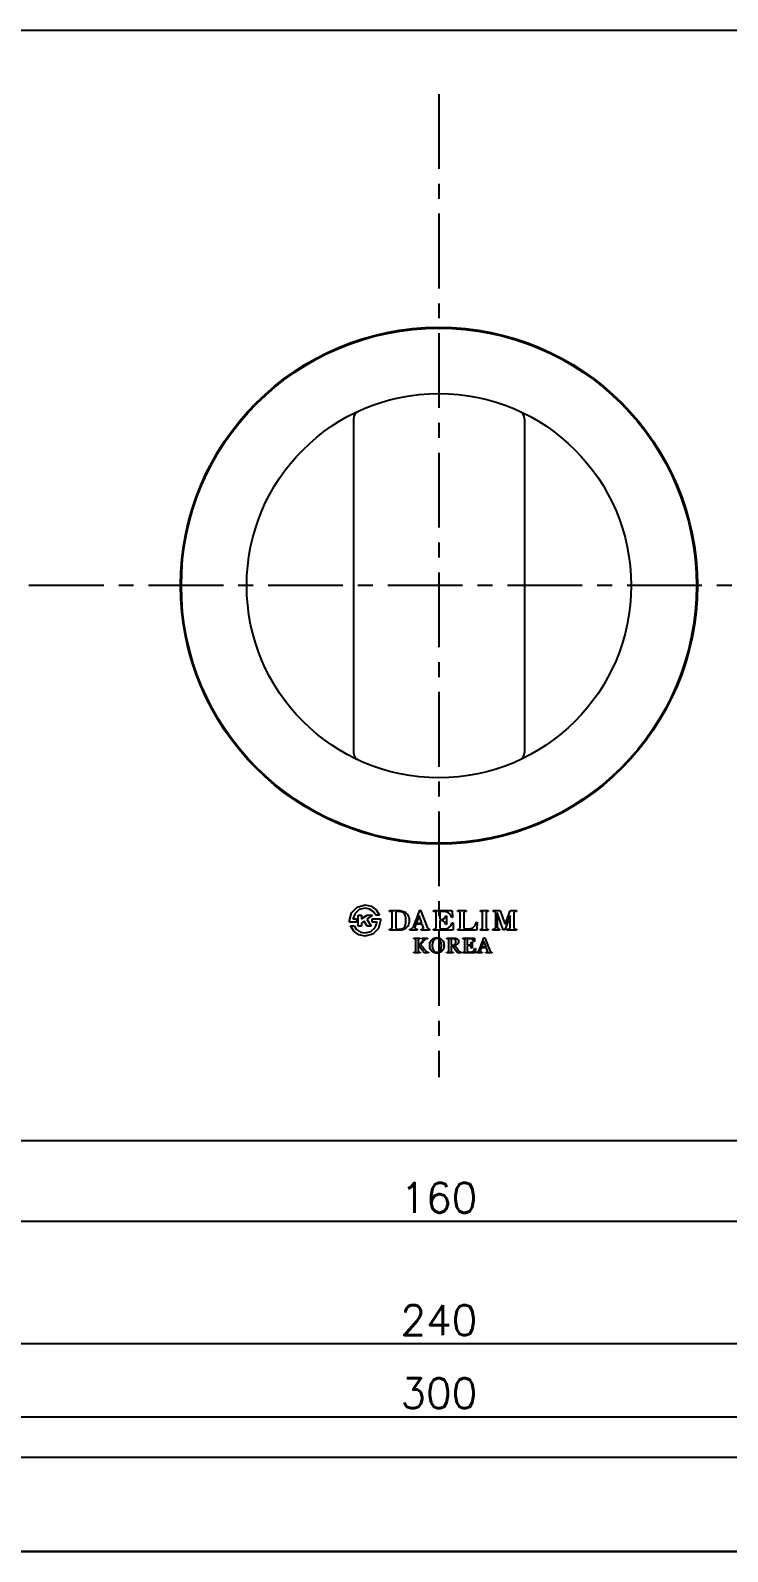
# Model space of a CAD drawing. Extents: x 2571 to 3165, y -5564 to -5144.
# Drawn here: x 2924.1 to 3005.7, y -5564 to -5385.9 of the extents above; entities that cross this region are included whole.
import ezdxf

# ---------------------------------------------------------------- set-up
doc = ezdxf.new("R2010")
doc.units = 0
doc.header["$LTSCALE"] = 7
doc.header["$MEASUREMENT"] = 0
doc.linetypes.add('CENTER', pattern=[2, 1.25, -0.25, 0.25, -0.25])
doc.layers.get('0').update_dxf_attribs({"color": 2, "linetype": 'CONTINUOUS'})
for name, color, linetype in [('CL', 1, 'CENTER'), ('D', 2, 'CONTINUOUS'), ('DIM', 2, 'CONTINUOUS')]:
    doc.layers.add(name, color=color, linetype=linetype)
doc.styles.add('GHS', font='ROMANS.shx', dxfattribs={"bigfont": 'GHS.shx'})

msp = doc.modelspace()

# ---------------------------------------------------------------- linework, layer by layer
at = {"color": 7, "linetype": 'Continuous'}
for p, q in [((3120.9, -5385.87), (2822.9, -5385.87)), ((2961.9, -5431.34), (2961.9, -5470.39)), ((2981.9, -5431.34), (2981.9, -5470.39)), ((3120.9, -5515.87), (2822.9, -5515.87))]:
    msp.add_line(p, q, dxfattribs=at)
for p, q in [((2824.9, -5548.17), (3118.9, -5548.17)), ((2570.96, -5563.96), (3164.96, -5563.96)), ((3164.96, -5563.96), (2570.96, -5563.96))]:
    msp.add_line(p, q)
at = {"color": 4}
msp.add_line((3150.96, -5552.96), (2601.96, -5552.96), dxfattribs=at)
at = {"color": 7, "linetype": 'Continuous'}
for radius in [30.25, 30.15, 22.5]:
    msp.add_circle((2971.9, -5450.87), radius, dxfattribs=at)
for centre, start, end in [((2962.9, -5431.34), 114.7465, 180), ((2980.9, -5431.34), 0, 65.2535), ((2962.9, -5470.39), 180, 245.2535), ((2980.9, -5470.39), 294.7465, 0)]:
    msp.add_arc(centre, 1, start, end, dxfattribs=at)
at = {"layer": 'CL'}
for p, q in [((2971.9, -5393.32), (2971.9, -5508.41)), ((3114.67, -5450.87), (2829.14, -5450.87))]:
    msp.add_line(p, q, dxfattribs=at)
at = {"layer": 'D'}
for p, q in [((2961.67, -5489.16), (2962.33, -5488.5)), ((2962.58, -5488.8), (2962.08, -5489.24)), ((2962.33, -5488.5), (2963.25, -5488.25)), ((2963.25, -5488.63), (2962.58, -5488.8)), ((2963.25, -5488.25), (2963.98, -5488.41)), ((2963.78, -5488.73), (2963.25, -5488.63)), ((2964.22, -5489.02), (2963.78, -5488.73)), ((2963.98, -5488.41), (2964.57, -5488.83)), ((2964.57, -5488.83), (2964.96, -5489.44)), ((2969.56, -5489.16), (2969.67, -5488.87)), ((2969.67, -5488.87), (2969.76, -5488.87)), ((2969.76, -5488.87), (2970.53, -5490.85)), ((2961.42, -5490.08), (2961.67, -5489.16)), ((2961.42, -5490.14), (2961.42, -5490.08)), ((2961.43, -5490.21), (2961.42, -5490.14)), ((2961.43, -5490.27), (2961.43, -5490.21)), ((2961.57, -5490.27), (2961.43, -5490.27)), ((2961.83, -5490.27), (2961.57, -5490.27)), ((2962.08, -5489.24), (2961.83, -5489.88)), ((2961.83, -5489.88), (2962.26, -5489.88)), ((2962.26, -5490.27), (2961.83, -5490.27)), ((2962.26, -5489.88), (2962.26, -5490.27)), ((2962.45, -5489.44), (2962.84, -5489.44)), ((2962.45, -5490.74), (2962.45, -5489.44)), ((2962.84, -5489.89), (2963.5, -5489.44)), ((2962.84, -5489.44), (2962.84, -5489.89)), ((2963.16, -5490.14), (2962.84, -5490.37)), ((2962.84, -5490.37), (2962.84, -5490.74)), ((2963.51, -5490.74), (2963.16, -5490.14)), ((2964.13, -5489.44), (2963.48, -5489.91)), ((2963.48, -5489.91), (2963.96, -5490.74)), ((2963.5, -5489.44), (2964.13, -5489.44)), ((2964.09, -5489.87), (2964.67, -5489.87)), ((2964.09, -5490.27), (2964.09, -5489.87)), ((2964.67, -5490.27), (2964.09, -5490.27)), ((2964.53, -5489.44), (2964.22, -5489.02)), ((2964.42, -5490.91), (2964.67, -5490.27)), ((2964.96, -5489.44), (2964.53, -5489.44)), ((2964.67, -5489.87), (2964.9, -5489.87)), ((2965.07, -5490.08), (2964.82, -5491)), ((2964.9, -5489.87), (2965.06, -5489.87)), ((2965.06, -5489.87), (2965.07, -5489.94)), ((2965.07, -5489.94), (2965.07, -5490.01)), ((2965.07, -5490.01), (2965.07, -5490.08)), ((2966.12, -5488.9), (2967.23, -5488.9)), ((2966.12, -5489.01), (2966.12, -5488.9)), ((2966.28, -5489.01), (2966.12, -5489.01)), ((2966.37, -5489.04), (2966.28, -5489.01)), ((2966.41, -5489.1), (2966.37, -5489.04)), ((2966.43, -5489.19), (2966.41, -5489.1)), ((2966.43, -5490.93), (2966.43, -5489.19)), ((2966.85, -5489.11), (2966.84, -5489.18)), ((2966.84, -5489.18), (2966.84, -5490.94)), ((2966.9, -5489.06), (2966.85, -5489.11)), ((2966.98, -5489.04), (2966.9, -5489.06)), ((2967.04, -5489.04), (2966.98, -5489.04)), ((2967.09, -5489.03), (2967.04, -5489.04)), ((2967.14, -5489.03), (2967.09, -5489.03)), ((2967.3, -5489.04), (2967.14, -5489.03)), ((2967.23, -5488.9), (2967.37, -5488.91)), ((2967.47, -5489.05), (2967.3, -5489.04)), ((2967.37, -5488.91), (2967.5, -5488.93)), ((2967.6, -5489.09), (2967.47, -5489.05)), ((2967.5, -5488.93), (2967.64, -5488.97)), ((2967.7, -5489.14), (2967.6, -5489.09)), ((2967.64, -5488.97), (2967.77, -5489.01)), ((2967.79, -5489.21), (2967.7, -5489.14)), ((2967.77, -5489.01), (2967.88, -5489.07)), ((2967.87, -5489.29), (2967.79, -5489.21)), ((2967.97, -5489.52), (2967.87, -5489.29)), ((2967.88, -5489.07), (2967.99, -5489.14)), ((2967.91, -5490.8), (2967.99, -5490.58)), ((2968.02, -5489.81), (2967.97, -5489.52)), ((2967.99, -5489.14), (2968.11, -5489.25)), ((2967.99, -5490.58), (2968.02, -5490.31)), ((2968.03, -5490.07), (2968.02, -5489.81)), ((2968.02, -5490.31), (2968.03, -5490.07)), ((2968.11, -5489.25), (2968.22, -5489.37)), ((2968.22, -5489.37), (2968.3, -5489.52)), ((2968.33, -5490.59), (2968.25, -5490.73)), ((2968.3, -5489.52), (2968.37, -5489.68)), ((2968.39, -5490.43), (2968.33, -5490.59)), ((2968.37, -5489.68), (2968.41, -5489.87)), ((2968.42, -5490.26), (2968.39, -5490.43)), ((2968.41, -5489.87), (2968.43, -5490.07)), ((2968.43, -5490.07), (2968.42, -5490.26)), ((2968.92, -5490.8), (2969.03, -5490.5)), ((2969.03, -5490.5), (2969.16, -5490.18)), ((2969.19, -5490.49), (2969.06, -5490.84)), ((2969.16, -5490.18), (2969.3, -5489.83)), ((2969.95, -5490.49), (2969.19, -5490.49)), ((2969.57, -5489.48), (2969.22, -5490.37)), ((2969.22, -5490.37), (2969.91, -5490.37)), ((2969.3, -5489.83), (2969.43, -5489.49)), ((2969.43, -5489.49), (2969.56, -5489.16)), ((2969.91, -5490.37), (2969.57, -5489.48)), ((2970.1, -5490.92), (2969.95, -5490.49)), ((2971.28, -5489.02), (2971.28, -5488.9)), ((2971.28, -5488.9), (2973.36, -5488.9)), ((2971.45, -5489.02), (2971.28, -5489.02)), ((2971.52, -5489.04), (2971.45, -5489.02)), ((2971.57, -5489.1), (2971.52, -5489.04)), ((2971.58, -5489.17), (2971.57, -5489.1)), ((2971.59, -5490.89), (2971.58, -5489.17)), ((2972.02, -5489.09), (2972, -5489.16)), ((2972, -5489.16), (2972, -5489.85)), ((2972, -5489.85), (2972.02, -5489.9)), ((2972.01, -5490.12), (2972, -5490.16)), ((2972, -5490.16), (2972, -5490.77)), ((2972.05, -5490.09), (2972.01, -5490.12)), ((2972.06, -5489.05), (2972.02, -5489.09)), ((2972.02, -5489.9), (2972.05, -5489.93)), ((2972.05, -5489.93), (2972.09, -5489.95)), ((2972.09, -5490.08), (2972.05, -5490.09)), ((2972.14, -5489.03), (2972.06, -5489.05)), ((2972.09, -5489.95), (2972.21, -5489.95)), ((2972.21, -5490.08), (2972.09, -5490.08)), ((2972.52, -5489.03), (2972.14, -5489.03)), ((2972.21, -5489.95), (2972.43, -5489.9)), ((2972.45, -5490.14), (2972.21, -5490.08)), ((2972.43, -5489.9), (2972.62, -5489.76)), ((2972.63, -5490.3), (2972.45, -5490.14)), ((2972.91, -5489.12), (2972.52, -5489.03)), ((2972.62, -5489.76), (2972.71, -5489.52)), ((2972.69, -5490.55), (2972.63, -5490.3)), ((2972.8, -5490.55), (2972.69, -5490.55)), ((2972.71, -5489.52), (2972.8, -5489.52)), ((2972.8, -5489.52), (2972.8, -5490.55)), ((2973.21, -5489.35), (2972.91, -5489.12)), ((2973.39, -5489.72), (2973.21, -5489.35)), ((2973.31, -5490.72), (2973.46, -5490.34)), ((2973.36, -5488.9), (2973.4, -5488.91)), ((2973.48, -5489.72), (2973.39, -5489.72)), ((2973.4, -5488.91), (2973.43, -5488.93)), ((2973.43, -5488.93), (2973.44, -5488.96)), ((2973.44, -5488.96), (2973.48, -5489.72)), ((2973.46, -5490.34), (2973.58, -5490.34)), ((2973.58, -5490.34), (2973.55, -5491.11)), ((2974.11, -5489.02), (2974.11, -5488.9)), ((2974.11, -5488.9), (2975.08, -5488.9)), ((2974.23, -5489.02), (2974.11, -5489.02)), ((2974.31, -5489.04), (2974.23, -5489.02)), ((2974.37, -5489.11), (2974.31, -5489.04)), ((2974.4, -5489.22), (2974.37, -5489.11)), ((2974.4, -5490.9), (2974.4, -5489.22)), ((2974.82, -5489.12), (2974.81, -5489.2)), ((2974.81, -5489.2), (2974.81, -5490.86)), ((2974.88, -5489.05), (2974.82, -5489.12)), ((2974.97, -5489.02), (2974.88, -5489.05)), ((2975.08, -5489.02), (2974.97, -5489.02)), ((2975.08, -5488.9), (2975.08, -5489.02)), ((2975.86, -5490.94), (2976.15, -5490.65)), ((2976.15, -5490.65), (2976.28, -5490.29)), ((2976.28, -5490.29), (2976.38, -5490.29)), ((2976.38, -5490.29), (2976.34, -5491.12)), ((2976.75, -5488.9), (2977.67, -5488.9)), ((2976.75, -5489.02), (2976.75, -5488.9)), ((2976.87, -5489.02), (2976.75, -5489.02)), ((2976.95, -5489.04), (2976.87, -5489.02)), ((2977, -5489.09), (2976.95, -5489.04)), ((2977.01, -5489.16), (2977, -5489.09)), ((2977.01, -5490.9), (2977.01, -5489.16)), ((2977.45, -5489.08), (2977.43, -5489.14)), ((2977.43, -5489.14), (2977.43, -5490.93)), ((2977.49, -5489.04), (2977.45, -5489.08)), ((2977.56, -5489.02), (2977.49, -5489.04)), ((2977.67, -5489.02), (2977.56, -5489.02)), ((2977.67, -5488.9), (2977.67, -5489.02)), ((2978.23, -5488.9), (2978.93, -5488.9)), ((2978.23, -5489.02), (2978.23, -5488.9)), ((2978.32, -5489.02), (2978.23, -5489.02)), ((2978.42, -5489.03), (2978.32, -5489.02)), ((2978.5, -5489.1), (2978.42, -5489.03)), ((2978.54, -5489.22), (2978.5, -5489.1)), ((2978.54, -5490.8), (2978.54, -5489.22)), ((2979.43, -5491.17), (2978.7, -5489.14)), ((2978.7, -5489.14), (2978.7, -5489.15)), ((2978.7, -5489.15), (2978.7, -5490.54)), ((2978.7, -5490.54), (2978.7, -5490.81)), ((2978.93, -5488.9), (2978.99, -5488.92)), ((2978.99, -5488.92), (2979.05, -5488.96)), ((2979.05, -5488.96), (2979.1, -5489.02)), ((2979.1, -5489.02), (2979.61, -5490.48)), ((2980.25, -5489.49), (2979.6, -5491.17)), ((2979.61, -5490.48), (2979.67, -5490.48)), ((2979.67, -5490.48), (2979.85, -5489.99)), ((2979.85, -5489.99), (2980.04, -5489.51)), ((2980.04, -5489.51), (2980.2, -5489.02)), ((2980.2, -5489.02), (2980.24, -5488.97)), ((2980.24, -5488.97), (2980.29, -5488.92)), ((2980.24, -5489.5), (2980.25, -5489.49)), ((2980.24, -5490.88), (2980.24, -5489.5)), ((2980.29, -5488.92), (2980.35, -5488.9)), ((2980.35, -5488.9), (2980.97, -5488.9)), ((2980.68, -5489.12), (2980.66, -5489.22)), ((2980.66, -5489.22), (2980.66, -5490.88)), ((2980.75, -5489.05), (2980.68, -5489.12)), ((2980.85, -5489.02), (2980.75, -5489.05)), ((2980.97, -5489.02), (2980.85, -5489.02)), ((2980.97, -5488.9), (2980.97, -5489.02)), ((2961.54, -5490.72), (2961.96, -5490.72)), ((2961.92, -5491.33), (2961.54, -5490.72)), ((2962.51, -5491.75), (2961.92, -5491.33)), ((2961.96, -5490.72), (2962.27, -5491.14)), ((2962.27, -5491.14), (2962.71, -5491.43)), ((2962.84, -5490.74), (2962.45, -5490.74)), ((2963.25, -5491.91), (2962.51, -5491.75)), ((2962.71, -5491.43), (2963.25, -5491.53)), ((2963.25, -5491.53), (2963.92, -5491.36)), ((2964.17, -5491.66), (2963.25, -5491.91)), ((2963.96, -5490.74), (2963.51, -5490.74)), ((2963.92, -5491.36), (2964.42, -5490.91)), ((2964.82, -5491), (2964.17, -5491.66)), ((2966.13, -5491.09), (2966.26, -5491.09)), ((2966.13, -5491.2), (2966.13, -5491.09)), ((2967.16, -5491.2), (2966.13, -5491.2)), ((2966.26, -5491.09), (2966.34, -5491.06)), ((2966.34, -5491.06), (2966.4, -5491)), ((2966.4, -5491), (2966.43, -5490.93)), ((2966.84, -5490.94), (2966.85, -5491.01)), ((2966.85, -5491.01), (2966.88, -5491.05)), ((2966.88, -5491.05), (2966.93, -5491.09)), ((2966.93, -5491.09), (2967.01, -5491.09)), ((2967.01, -5491.09), (2967.11, -5491.09)), ((2967.11, -5491.09), (2967.23, -5491.09)), ((2967.33, -5491.2), (2967.16, -5491.2)), ((2967.23, -5491.09), (2967.38, -5491.08)), ((2967.51, -5491.19), (2967.33, -5491.2)), ((2967.38, -5491.08), (2967.53, -5491.06)), ((2967.67, -5491.16), (2967.51, -5491.19)), ((2967.53, -5491.06), (2967.66, -5491.02)), ((2967.66, -5491.02), (2967.75, -5490.96)), ((2967.8, -5491.11), (2967.67, -5491.16)), ((2967.75, -5490.96), (2967.84, -5490.89)), ((2967.92, -5491.05), (2967.8, -5491.11)), ((2967.84, -5490.89), (2967.91, -5490.8)), ((2968.04, -5490.97), (2967.92, -5491.05)), ((2968.15, -5490.86), (2968.04, -5490.97)), ((2968.25, -5490.73), (2968.15, -5490.86)), ((2968.5, -5491.09), (2968.57, -5491.08)), ((2968.5, -5491.2), (2968.5, -5491.09)), ((2969.34, -5491.2), (2968.5, -5491.2)), ((2968.57, -5491.08), (2968.65, -5491.06)), ((2968.65, -5491.06), (2968.71, -5491.03)), ((2968.71, -5491.03), (2968.8, -5490.97)), ((2968.8, -5490.97), (2968.86, -5490.9)), ((2968.86, -5490.9), (2968.92, -5490.8)), ((2968.98, -5492.21), (2968.98, -5492.13)), ((2968.98, -5492.13), (2969.7, -5492.13)), ((2969.01, -5492.21), (2968.98, -5492.21)), ((2969.03, -5492.22), (2969.01, -5492.21)), ((2969.06, -5492.23), (2969.03, -5492.22)), ((2969.06, -5490.84), (2969.07, -5490.98)), ((2969.09, -5492.24), (2969.06, -5492.23)), ((2969.07, -5490.98), (2969.18, -5491.06)), ((2969.12, -5492.24), (2969.09, -5492.24)), ((2969.14, -5492.25), (2969.12, -5492.24)), ((2969.16, -5492.27), (2969.14, -5492.25)), ((2969.18, -5492.29), (2969.16, -5492.27)), ((2969.18, -5491.06), (2969.34, -5491.09)), ((2969.2, -5492.31), (2969.18, -5492.29)), ((2969.2, -5492.33), (2969.2, -5492.31)), ((2969.21, -5492.35), (2969.2, -5492.33)), ((2969.21, -5492.38), (2969.21, -5492.35)), ((2969.21, -5493.63), (2969.21, -5492.38)), ((2969.34, -5491.09), (2969.34, -5491.2)), ((2969.48, -5492.31), (2969.47, -5492.34)), ((2969.47, -5492.34), (2969.47, -5492.37)), ((2969.47, -5492.37), (2969.47, -5492.97)), ((2969.49, -5492.29), (2969.48, -5492.31)), ((2969.5, -5492.27), (2969.49, -5492.29)), ((2969.52, -5492.25), (2969.5, -5492.27)), ((2969.54, -5492.24), (2969.52, -5492.25)), ((2969.56, -5492.24), (2969.54, -5492.24)), ((2969.59, -5492.23), (2969.56, -5492.24)), ((2969.62, -5492.22), (2969.59, -5492.23)), ((2969.65, -5492.22), (2969.62, -5492.22)), ((2969.68, -5492.21), (2969.65, -5492.22)), ((2969.7, -5492.21), (2969.68, -5492.21)), ((2969.7, -5492.13), (2969.7, -5492.21)), ((2969.81, -5491.09), (2970.01, -5491.09)), ((2969.81, -5491.2), (2969.81, -5491.09)), ((2970.81, -5491.2), (2969.81, -5491.2)), ((2969.91, -5492.21), (2969.91, -5492.13)), ((2969.91, -5492.13), (2970.57, -5492.13)), ((2969.93, -5492.21), (2969.91, -5492.21)), ((2969.94, -5492.21), (2969.93, -5492.21)), ((2969.96, -5492.22), (2969.94, -5492.21)), ((2969.98, -5492.22), (2969.96, -5492.22)), ((2969.97, -5492.5), (2970.01, -5492.44)), ((2970, -5492.22), (2969.98, -5492.22)), ((2970.02, -5492.22), (2970, -5492.22)), ((2970.01, -5491.09), (2970.07, -5491.07)), ((2970.01, -5492.44), (2970.05, -5492.39)), ((2970.04, -5492.23), (2970.02, -5492.22)), ((2970.06, -5492.24), (2970.04, -5492.23)), ((2970.05, -5492.39), (2970.07, -5492.35)), ((2970.07, -5492.24), (2970.06, -5492.24)), ((2970.07, -5491.07), (2970.11, -5491.01)), ((2970.08, -5492.25), (2970.07, -5492.24)), ((2970.07, -5492.35), (2970.09, -5492.31)), ((2970.09, -5492.26), (2970.08, -5492.25)), ((2970.09, -5492.27), (2970.09, -5492.26)), ((2970.09, -5492.31), (2970.09, -5492.27)), ((2970.11, -5491.01), (2970.1, -5490.92)), ((2970.19, -5492.41), (2970.11, -5492.51)), ((2970.28, -5492.31), (2970.19, -5492.41)), ((2970.3, -5492.29), (2970.28, -5492.31)), ((2970.33, -5492.28), (2970.3, -5492.29)), ((2970.35, -5492.26), (2970.33, -5492.28)), ((2970.38, -5492.25), (2970.35, -5492.26)), ((2970.41, -5492.24), (2970.38, -5492.25)), ((2970.44, -5492.23), (2970.41, -5492.24)), ((2970.46, -5492.23), (2970.44, -5492.23)), ((2970.48, -5492.22), (2970.46, -5492.23)), ((2970.49, -5492.22), (2970.48, -5492.22)), ((2970.5, -5492.22), (2970.49, -5492.22)), ((2970.51, -5492.22), (2970.5, -5492.22)), ((2970.52, -5492.22), (2970.51, -5492.22)), ((2970.53, -5492.22), (2970.52, -5492.22)), ((2970.53, -5490.85), (2970.58, -5490.99)), ((2970.54, -5492.21), (2970.53, -5492.22)), ((2970.55, -5492.21), (2970.54, -5492.21)), ((2970.56, -5492.21), (2970.55, -5492.21)), ((2970.57, -5492.21), (2970.56, -5492.21)), ((2970.56, -5492.21), (2970.56, -5492.21)), ((2970.57, -5492.13), (2970.57, -5492.21)), ((2970.58, -5490.99), (2970.66, -5491.06)), ((2970.66, -5491.06), (2970.81, -5491.09)), ((2970.81, -5491.09), (2970.81, -5491.2)), ((2970.94, -5492.51), (2971, -5492.42)), ((2971, -5492.42), (2971.07, -5492.33)), ((2971.07, -5492.33), (2971.15, -5492.26)), ((2971.15, -5492.26), (2971.24, -5492.2)), ((2971.24, -5492.44), (2971.2, -5492.52)), ((2971.24, -5492.2), (2971.34, -5492.15)), ((2971.29, -5492.37), (2971.24, -5492.44)), ((2971.28, -5491.09), (2971.43, -5491.08)), ((2971.28, -5491.2), (2971.28, -5491.09)), ((2972.01, -5491.2), (2971.28, -5491.2)), ((2971.34, -5492.31), (2971.29, -5492.37)), ((2971.34, -5492.15), (2971.44, -5492.11)), ((2971.41, -5492.26), (2971.34, -5492.31)), ((2971.48, -5492.22), (2971.41, -5492.26)), ((2971.43, -5491.08), (2971.54, -5491.03)), ((2971.44, -5492.11), (2971.55, -5492.09)), ((2971.57, -5492.2), (2971.48, -5492.22)), ((2971.54, -5491.03), (2971.59, -5490.89)), ((2971.55, -5492.09), (2971.66, -5492.08)), ((2971.66, -5492.19), (2971.57, -5492.2)), ((2971.66, -5492.08), (2971.77, -5492.09)), ((2971.74, -5492.2), (2971.66, -5492.19)), ((2971.82, -5492.22), (2971.74, -5492.2)), ((2971.77, -5492.09), (2971.88, -5492.11)), ((2971.89, -5492.25), (2971.82, -5492.22)), ((2971.88, -5492.11), (2971.99, -5492.15)), ((2971.96, -5492.29), (2971.89, -5492.25)), ((2972.01, -5492.35), (2971.96, -5492.29)), ((2971.99, -5492.15), (2972.08, -5492.2)), ((2972, -5490.77), (2972, -5490.83)), ((2972, -5490.83), (2972.01, -5490.89)), ((2972.01, -5490.89), (2972.01, -5490.93)), ((2972.01, -5490.93), (2972.05, -5491)), ((2972.74, -5491.2), (2972.01, -5491.2)), ((2972.06, -5492.41), (2972.01, -5492.35)), ((2972.05, -5491), (2972.11, -5491.05)), ((2972.1, -5492.49), (2972.06, -5492.41)), ((2972.08, -5492.2), (2972.17, -5492.26)), ((2972.11, -5491.05), (2972.19, -5491.07)), ((2972.17, -5492.26), (2972.25, -5492.33)), ((2972.19, -5491.07), (2972.32, -5491.07)), ((2972.25, -5492.33), (2972.32, -5492.42)), ((2972.32, -5491.07), (2972.54, -5491.07)), ((2972.32, -5492.42), (2972.38, -5492.51)), ((2972.54, -5491.07), (2972.7, -5491.07)), ((2972.7, -5491.07), (2972.99, -5490.98)), ((2973.47, -5491.2), (2972.74, -5491.2)), ((2972.84, -5492.21), (2972.84, -5492.13)), ((2972.84, -5492.13), (2973.64, -5492.13)), ((2972.86, -5492.21), (2972.84, -5492.21)), ((2972.89, -5492.22), (2972.86, -5492.21)), ((2972.92, -5492.22), (2972.89, -5492.22)), ((2972.95, -5492.23), (2972.92, -5492.22)), ((2972.98, -5492.24), (2972.95, -5492.23)), ((2973, -5492.24), (2972.98, -5492.24)), ((2972.99, -5490.98), (2973.31, -5490.72)), ((2973.03, -5492.26), (2973, -5492.24)), ((2973.04, -5492.27), (2973.03, -5492.26)), ((2973.06, -5492.29), (2973.04, -5492.27)), ((2973.06, -5492.32), (2973.06, -5492.29)), ((2973.07, -5492.34), (2973.06, -5492.32)), ((2973.07, -5492.37), (2973.07, -5492.34)), ((2973.07, -5493.63), (2973.07, -5492.37)), ((2973.33, -5492.22), (2973.33, -5492.97)), ((2973.54, -5492.22), (2973.33, -5492.22)), ((2973.5, -5491.19), (2973.47, -5491.2)), ((2973.53, -5491.16), (2973.5, -5491.19)), ((2973.55, -5491.11), (2973.53, -5491.16)), ((2973.64, -5492.23), (2973.54, -5492.22)), ((2973.64, -5492.13), (2973.71, -5492.13)), ((2973.73, -5492.27), (2973.64, -5492.23)), ((2973.71, -5492.13), (2973.78, -5492.14)), ((2973.8, -5492.32), (2973.73, -5492.27)), ((2973.78, -5492.14), (2973.85, -5492.15)), ((2973.85, -5492.39), (2973.8, -5492.32)), ((2973.85, -5492.15), (2973.91, -5492.17)), ((2973.88, -5492.47), (2973.85, -5492.39)), ((2973.91, -5492.17), (2973.97, -5492.19)), ((2973.97, -5492.19), (2974.02, -5492.22)), ((2974.02, -5492.22), (2974.07, -5492.26)), ((2974.07, -5492.26), (2974.11, -5492.3)), ((2974.11, -5491.09), (2974.24, -5491.09)), ((2974.11, -5491.2), (2974.11, -5491.09)), ((2976.25, -5491.2), (2974.11, -5491.2)), ((2974.11, -5492.3), (2974.14, -5492.35)), ((2974.14, -5492.35), (2974.17, -5492.41)), ((2974.17, -5492.41), (2974.18, -5492.47)), ((2974.24, -5491.09), (2974.32, -5491.06)), ((2974.32, -5491.06), (2974.38, -5490.99)), ((2974.38, -5490.99), (2974.4, -5490.9)), ((2974.71, -5492.21), (2974.71, -5492.13)), ((2974.71, -5492.13), (2976.05, -5492.13)), ((2974.73, -5492.21), (2974.71, -5492.21)), ((2974.76, -5492.22), (2974.73, -5492.21)), ((2974.8, -5492.23), (2974.76, -5492.22)), ((2974.83, -5492.24), (2974.8, -5492.23)), ((2974.81, -5490.86), (2974.81, -5490.96)), ((2974.81, -5490.96), (2974.85, -5491.03)), ((2974.86, -5492.24), (2974.83, -5492.24)), ((2974.85, -5491.03), (2974.97, -5491.07)), ((2974.88, -5492.25), (2974.86, -5492.24)), ((2974.91, -5492.27), (2974.88, -5492.25)), ((2974.93, -5492.29), (2974.91, -5492.27)), ((2974.94, -5492.31), (2974.93, -5492.29)), ((2974.95, -5492.33), (2974.94, -5492.31)), ((2974.95, -5492.35), (2974.95, -5492.33)), ((2974.95, -5492.38), (2974.95, -5492.35)), ((2974.95, -5493.63), (2974.95, -5492.38)), ((2974.97, -5491.07), (2975.5, -5491.07)), ((2975.22, -5492.22), (2975.22, -5492.91)), ((2975.49, -5492.22), (2975.22, -5492.22)), ((2975.53, -5492.22), (2975.49, -5492.22)), ((2975.5, -5491.07), (2975.86, -5490.94)), ((2975.57, -5492.22), (2975.53, -5492.22)), ((2975.61, -5492.22), (2975.57, -5492.22)), ((2975.64, -5492.23), (2975.61, -5492.22)), ((2975.67, -5492.23), (2975.64, -5492.23)), ((2975.7, -5492.23), (2975.67, -5492.23)), ((2975.75, -5492.25), (2975.7, -5492.23)), ((2975.8, -5492.29), (2975.75, -5492.25)), ((2975.86, -5492.35), (2975.8, -5492.29)), ((2975.9, -5492.42), (2975.86, -5492.35)), ((2975.94, -5492.48), (2975.9, -5492.42)), ((2976.05, -5492.13), (2976.05, -5492.54)), ((2976.29, -5491.2), (2976.25, -5491.2)), ((2976.32, -5491.17), (2976.29, -5491.2)), ((2976.34, -5491.12), (2976.32, -5491.17)), ((2976.75, -5491.09), (2976.88, -5491.09)), ((2976.75, -5491.2), (2976.75, -5491.09)), ((2977.67, -5491.2), (2976.75, -5491.2)), ((2976.88, -5491.09), (2976.97, -5491.05)), ((2976.97, -5491.05), (2977, -5490.97)), ((2976.99, -5492.57), (2977.09, -5492.32)), ((2977, -5490.97), (2977.01, -5490.9)), ((2977.09, -5492.32), (2977.17, -5492.1)), ((2977.17, -5492.1), (2977.27, -5492.1)), ((2977.27, -5492.1), (2977.85, -5493.6)), ((2977.43, -5490.93), (2977.44, -5491.01)), ((2977.44, -5491.01), (2977.48, -5491.06)), ((2977.48, -5491.06), (2977.56, -5491.09)), ((2977.56, -5491.09), (2977.67, -5491.09)), ((2977.67, -5491.09), (2977.67, -5491.2)), ((2978.22, -5491.09), (2978.39, -5491.04)), ((2978.22, -5491.2), (2978.22, -5491.09)), ((2978.97, -5491.2), (2978.22, -5491.2)), ((2978.39, -5491.04), (2978.49, -5490.94)), ((2978.49, -5490.94), (2978.54, -5490.8)), ((2978.7, -5490.81), (2978.74, -5490.95)), ((2978.74, -5490.95), (2978.84, -5491.05)), ((2978.84, -5491.05), (2978.97, -5491.09)), ((2978.97, -5491.09), (2978.97, -5491.2)), ((2979.6, -5491.17), (2979.43, -5491.17)), ((2979.86, -5491.09), (2980, -5491.09)), ((2979.86, -5491.2), (2979.86, -5491.09)), ((2980.98, -5491.2), (2979.86, -5491.2)), ((2980, -5491.09), (2980.12, -5491.07)), ((2980.12, -5491.07), (2980.2, -5491)), ((2980.2, -5491), (2980.24, -5490.88)), ((2980.66, -5490.88), (2980.69, -5490.99)), ((2980.69, -5490.99), (2980.75, -5491.06)), ((2980.75, -5491.06), (2980.86, -5491.09)), ((2980.86, -5491.09), (2980.98, -5491.09)), ((2980.98, -5491.09), (2980.98, -5491.2)), ((2968.98, -5493.87), (2968.98, -5493.78)), ((2968.98, -5493.78), (2969, -5493.78)), ((2969.7, -5493.87), (2968.98, -5493.87)), ((2969, -5493.78), (2969.03, -5493.78)), ((2969.03, -5493.78), (2969.06, -5493.77)), ((2969.06, -5493.77), (2969.1, -5493.77)), ((2969.1, -5493.77), (2969.12, -5493.76)), ((2969.12, -5493.76), (2969.14, -5493.76)), ((2969.14, -5493.76), (2969.16, -5493.75)), ((2969.16, -5493.75), (2969.18, -5493.73)), ((2969.18, -5493.73), (2969.19, -5493.71)), ((2969.19, -5493.71), (2969.2, -5493.69)), ((2969.2, -5493.69), (2969.21, -5493.66)), ((2969.21, -5493.66), (2969.21, -5493.63)), ((2969.47, -5492.97), (2969.5, -5492.97)), ((2969.5, -5493.01), (2969.47, -5493.01)), ((2969.47, -5493.01), (2969.47, -5493.62)), ((2969.47, -5493.62), (2969.47, -5493.65)), ((2969.47, -5493.65), (2969.48, -5493.67)), ((2969.48, -5493.67), (2969.49, -5493.69)), ((2969.49, -5493.69), (2969.5, -5493.71)), ((2969.5, -5492.97), (2969.57, -5492.9)), ((2969.63, -5493.15), (2969.5, -5493.01)), ((2969.5, -5493.71), (2969.52, -5493.73)), ((2969.52, -5493.73), (2969.54, -5493.75)), ((2969.54, -5493.75), (2969.56, -5493.75)), ((2969.56, -5493.75), (2969.58, -5493.76)), ((2969.57, -5492.9), (2969.64, -5492.84)), ((2969.58, -5493.76), (2969.62, -5493.77)), ((2969.62, -5493.77), (2969.65, -5493.77)), ((2969.75, -5493.29), (2969.63, -5493.15)), ((2969.64, -5492.84), (2969.71, -5492.77)), ((2969.65, -5493.77), (2969.68, -5493.78)), ((2969.68, -5493.78), (2969.7, -5493.78)), ((2969.7, -5493.78), (2969.7, -5493.87)), ((2969.71, -5492.77), (2969.78, -5492.7)), ((2969.83, -5492.8), (2969.74, -5492.89)), ((2969.74, -5492.89), (2969.86, -5493.03)), ((2969.86, -5493.43), (2969.75, -5493.29)), ((2969.78, -5492.7), (2969.85, -5492.64)), ((2969.92, -5492.71), (2969.83, -5492.8)), ((2969.85, -5492.64), (2969.91, -5492.57)), ((2969.86, -5493.03), (2969.96, -5493.15)), ((2969.98, -5493.58), (2969.86, -5493.43)), ((2969.91, -5492.57), (2969.97, -5492.5)), ((2970.02, -5492.61), (2969.92, -5492.71)), ((2969.96, -5493.15), (2970.05, -5493.25)), ((2970.08, -5493.72), (2969.98, -5493.58)), ((2970.11, -5492.51), (2970.02, -5492.61)), ((2970.05, -5493.25), (2970.13, -5493.36)), ((2970.18, -5493.87), (2970.08, -5493.72)), ((2970.13, -5493.36), (2970.22, -5493.47)), ((2970.67, -5493.87), (2970.18, -5493.87)), ((2970.22, -5493.47), (2970.31, -5493.58)), ((2970.31, -5493.58), (2970.35, -5493.62)), ((2970.35, -5493.62), (2970.38, -5493.66)), ((2970.38, -5493.66), (2970.42, -5493.69)), ((2970.42, -5493.69), (2970.45, -5493.71)), ((2970.45, -5493.71), (2970.48, -5493.73)), ((2970.48, -5493.73), (2970.51, -5493.75)), ((2970.51, -5493.75), (2970.53, -5493.76)), ((2970.53, -5493.76), (2970.56, -5493.76)), ((2970.56, -5493.76), (2970.59, -5493.77)), ((2970.59, -5493.77), (2970.62, -5493.77)), ((2970.62, -5493.77), (2970.64, -5493.78)), ((2970.64, -5493.78), (2970.67, -5493.78)), ((2970.67, -5493.78), (2970.67, -5493.87)), ((2970.82, -5493), (2970.83, -5492.86)), ((2970.83, -5493.12), (2970.82, -5493)), ((2970.83, -5492.86), (2970.85, -5492.74)), ((2970.85, -5493.25), (2970.83, -5493.12)), ((2970.85, -5492.74), (2970.89, -5492.62)), ((2970.88, -5493.36), (2970.85, -5493.25)), ((2970.93, -5493.47), (2970.88, -5493.36)), ((2970.89, -5492.62), (2970.94, -5492.51)), ((2970.99, -5493.57), (2970.93, -5493.47)), ((2971.06, -5493.65), (2970.99, -5493.57)), ((2971.14, -5493.73), (2971.06, -5493.65)), ((2971.13, -5492.79), (2971.12, -5492.89)), ((2971.12, -5492.89), (2971.12, -5493)), ((2971.12, -5493), (2971.12, -5493.11)), ((2971.12, -5493.11), (2971.13, -5493.22)), ((2971.15, -5492.69), (2971.13, -5492.79)), ((2971.13, -5493.22), (2971.15, -5493.32)), ((2971.23, -5493.79), (2971.14, -5493.73)), ((2971.17, -5492.6), (2971.15, -5492.69)), ((2971.15, -5493.32), (2971.18, -5493.41)), ((2971.2, -5492.52), (2971.17, -5492.6)), ((2971.18, -5493.41), (2971.21, -5493.49)), ((2971.21, -5493.49), (2971.25, -5493.57)), ((2971.32, -5493.84), (2971.23, -5493.79)), ((2971.25, -5493.57), (2971.3, -5493.64)), ((2971.3, -5493.64), (2971.35, -5493.69)), ((2971.43, -5493.88), (2971.32, -5493.84)), ((2971.35, -5493.69), (2971.42, -5493.74)), ((2971.42, -5493.74), (2971.49, -5493.77)), ((2971.54, -5493.9), (2971.43, -5493.88)), ((2971.49, -5493.77), (2971.57, -5493.79)), ((2971.66, -5493.91), (2971.54, -5493.9)), ((2971.57, -5493.79), (2971.66, -5493.8)), ((2971.66, -5493.8), (2971.74, -5493.79)), ((2971.77, -5493.9), (2971.66, -5493.91)), ((2971.74, -5493.79), (2971.82, -5493.77)), ((2971.88, -5493.88), (2971.77, -5493.9)), ((2971.82, -5493.77), (2971.9, -5493.74)), ((2971.98, -5493.84), (2971.88, -5493.88)), ((2971.9, -5493.74), (2971.96, -5493.69)), ((2971.96, -5493.69), (2972.02, -5493.63)), ((2972.08, -5493.8), (2971.98, -5493.84)), ((2972.02, -5493.63), (2972.07, -5493.57)), ((2972.07, -5493.57), (2972.11, -5493.49)), ((2972.17, -5493.74), (2972.08, -5493.8)), ((2972.14, -5492.57), (2972.1, -5492.49)), ((2972.11, -5493.49), (2972.14, -5493.4)), ((2972.16, -5492.67), (2972.14, -5492.57)), ((2972.14, -5493.4), (2972.17, -5493.31)), ((2972.18, -5492.77), (2972.16, -5492.67)), ((2972.17, -5493.31), (2972.18, -5493.22)), ((2972.25, -5493.66), (2972.17, -5493.74)), ((2972.19, -5492.88), (2972.18, -5492.77)), ((2972.18, -5493.22), (2972.2, -5493.11)), ((2972.2, -5493), (2972.19, -5492.88)), ((2972.2, -5493.11), (2972.2, -5493)), ((2972.32, -5493.58), (2972.25, -5493.66)), ((2972.38, -5493.48), (2972.32, -5493.58)), ((2972.38, -5492.51), (2972.43, -5492.62)), ((2972.43, -5493.37), (2972.38, -5493.48)), ((2972.43, -5492.62), (2972.47, -5492.74)), ((2972.47, -5493.26), (2972.43, -5493.37)), ((2972.47, -5492.74), (2972.49, -5492.86)), ((2972.49, -5493.13), (2972.47, -5493.26)), ((2972.49, -5492.86), (2972.5, -5493)), ((2972.5, -5493), (2972.49, -5493.13)), ((2972.84, -5493.78), (2972.86, -5493.78)), ((2972.84, -5493.87), (2972.84, -5493.78)), ((2973.57, -5493.87), (2972.84, -5493.87)), ((2972.86, -5493.78), (2972.89, -5493.77)), ((2972.89, -5493.77), (2972.92, -5493.77)), ((2972.92, -5493.77), (2972.95, -5493.77)), ((2972.95, -5493.77), (2972.98, -5493.76)), ((2972.98, -5493.76), (2973, -5493.75)), ((2973, -5493.75), (2973.02, -5493.74)), ((2973.02, -5493.74), (2973.04, -5493.73)), ((2973.04, -5493.73), (2973.05, -5493.71)), ((2973.05, -5493.71), (2973.06, -5493.69)), ((2973.06, -5493.69), (2973.07, -5493.66)), ((2973.07, -5493.66), (2973.07, -5493.63)), ((2973.33, -5492.97), (2973.49, -5492.97)), ((2973.33, -5493.08), (2973.33, -5493.63)), ((2973.51, -5493.08), (2973.33, -5493.08)), ((2973.33, -5493.63), (2973.33, -5493.66)), ((2973.33, -5493.66), (2973.34, -5493.68)), ((2973.34, -5493.68), (2973.34, -5493.71)), ((2973.34, -5493.71), (2973.36, -5493.73)), ((2973.36, -5493.73), (2973.38, -5493.74)), ((2973.38, -5493.74), (2973.4, -5493.75)), ((2973.4, -5493.75), (2973.42, -5493.76)), ((2973.42, -5493.76), (2973.45, -5493.77)), ((2973.45, -5493.77), (2973.48, -5493.77)), ((2973.48, -5493.77), (2973.51, -5493.78)), ((2973.49, -5492.97), (2973.6, -5492.96)), ((2973.6, -5493.2), (2973.51, -5493.08)), ((2973.51, -5493.78), (2973.55, -5493.78)), ((2973.55, -5493.78), (2973.57, -5493.78)), ((2973.57, -5493.78), (2973.57, -5493.87)), ((2973.6, -5492.96), (2973.69, -5492.92)), ((2973.7, -5493.32), (2973.6, -5493.2)), ((2973.69, -5492.92), (2973.77, -5492.86)), ((2973.78, -5493.44), (2973.7, -5493.32)), ((2973.77, -5492.86), (2973.84, -5492.78)), ((2973.83, -5492.99), (2973.77, -5493.01)), ((2973.77, -5493.01), (2973.85, -5493.12)), ((2973.87, -5493.57), (2973.78, -5493.44)), ((2973.88, -5492.97), (2973.83, -5492.99)), ((2973.84, -5492.78), (2973.87, -5492.68)), ((2973.85, -5493.12), (2973.92, -5493.21)), ((2973.87, -5492.68), (2973.89, -5492.57)), ((2973.96, -5493.71), (2973.87, -5493.57)), ((2973.89, -5492.57), (2973.88, -5492.47)), ((2973.94, -5492.94), (2973.88, -5492.97)), ((2973.92, -5493.21), (2973.98, -5493.3)), ((2973.98, -5492.92), (2973.94, -5492.94)), ((2974.06, -5493.87), (2973.96, -5493.71)), ((2974.03, -5492.89), (2973.98, -5492.92)), ((2973.98, -5493.3), (2974.04, -5493.38)), ((2974.07, -5492.85), (2974.03, -5492.89)), ((2974.04, -5493.38), (2974.11, -5493.47)), ((2974.53, -5493.87), (2974.06, -5493.87)), ((2974.11, -5492.81), (2974.07, -5492.85)), ((2974.14, -5492.77), (2974.11, -5492.81)), ((2974.11, -5493.47), (2974.19, -5493.58)), ((2974.16, -5492.72), (2974.14, -5492.77)), ((2974.18, -5492.66), (2974.16, -5492.72)), ((2974.18, -5492.47), (2974.19, -5492.54)), ((2974.19, -5492.6), (2974.18, -5492.66)), ((2974.19, -5492.54), (2974.19, -5492.6)), ((2974.19, -5493.58), (2974.22, -5493.62)), ((2974.22, -5493.62), (2974.26, -5493.66)), ((2974.26, -5493.66), (2974.29, -5493.69)), ((2974.29, -5493.69), (2974.32, -5493.71)), ((2974.32, -5493.71), (2974.34, -5493.73)), ((2974.34, -5493.73), (2974.37, -5493.75)), ((2974.37, -5493.75), (2974.4, -5493.76)), ((2974.4, -5493.76), (2974.42, -5493.76)), ((2974.42, -5493.76), (2974.45, -5493.77)), ((2974.45, -5493.77), (2974.48, -5493.77)), ((2974.48, -5493.77), (2974.51, -5493.78)), ((2974.51, -5493.78), (2974.53, -5493.78)), ((2974.53, -5493.78), (2974.53, -5493.87)), ((2974.71, -5493.78), (2974.73, -5493.78)), ((2974.71, -5493.87), (2974.71, -5493.78)), ((2976.15, -5493.87), (2974.71, -5493.87)), ((2974.73, -5493.78), (2974.77, -5493.77)), ((2974.77, -5493.77), (2974.8, -5493.77)), ((2974.8, -5493.77), (2974.84, -5493.76)), ((2974.84, -5493.76), (2974.87, -5493.76)), ((2974.87, -5493.76), (2974.88, -5493.75)), ((2974.88, -5493.75), (2974.91, -5493.74)), ((2974.91, -5493.74), (2974.93, -5493.72)), ((2974.93, -5493.72), (2974.94, -5493.7)), ((2974.94, -5493.7), (2974.95, -5493.68)), ((2974.95, -5493.66), (2974.95, -5493.63)), ((2974.95, -5493.68), (2974.95, -5493.66)), ((2975.22, -5492.91), (2975.41, -5492.91)), ((2975.22, -5493.01), (2975.22, -5493.54)), ((2975.41, -5493.01), (2975.22, -5493.01)), ((2975.22, -5493.54), (2975.22, -5493.59)), ((2975.22, -5493.59), (2975.22, -5493.63)), ((2975.22, -5493.63), (2975.23, -5493.66)), ((2975.23, -5493.66), (2975.24, -5493.69)), ((2975.24, -5493.69), (2975.25, -5493.71)), ((2975.25, -5493.71), (2975.27, -5493.73)), ((2975.27, -5493.73), (2975.29, -5493.74)), ((2975.29, -5493.74), (2975.32, -5493.75)), ((2975.32, -5493.75), (2975.36, -5493.76)), ((2975.36, -5493.76), (2975.4, -5493.76)), ((2975.4, -5493.76), (2975.45, -5493.77)), ((2975.41, -5492.91), (2975.47, -5492.91)), ((2975.46, -5493.02), (2975.41, -5493.01)), ((2975.45, -5493.77), (2975.51, -5493.77)), ((2975.5, -5493.02), (2975.46, -5493.02)), ((2975.47, -5492.91), (2975.52, -5492.91)), ((2975.54, -5493.03), (2975.5, -5493.02)), ((2975.51, -5493.77), (2975.54, -5493.77)), ((2975.52, -5492.91), (2975.55, -5492.9)), ((2975.57, -5493.04), (2975.54, -5493.03)), ((2975.54, -5493.77), (2975.58, -5493.77)), ((2975.55, -5492.9), (2975.58, -5492.88)), ((2975.6, -5493.06), (2975.57, -5493.04)), ((2975.58, -5492.88), (2975.6, -5492.86)), ((2975.58, -5493.77), (2975.62, -5493.77)), ((2975.6, -5492.86), (2975.63, -5492.84)), ((2975.63, -5493.09), (2975.6, -5493.06)), ((2975.62, -5493.77), (2975.66, -5493.77)), ((2975.63, -5492.84), (2975.64, -5492.81)), ((2975.64, -5493.11), (2975.63, -5493.09)), ((2975.64, -5492.81), (2975.66, -5492.78)), ((2975.66, -5493.15), (2975.64, -5493.11)), ((2975.66, -5492.78), (2975.67, -5492.74)), ((2975.67, -5493.19), (2975.66, -5493.15)), ((2975.66, -5493.77), (2975.7, -5493.76)), ((2975.67, -5492.74), (2975.68, -5492.7)), ((2975.68, -5493.23), (2975.67, -5493.19)), ((2975.68, -5492.7), (2975.69, -5492.67)), ((2975.69, -5493.27), (2975.68, -5493.23)), ((2975.69, -5492.67), (2975.7, -5492.63)), ((2975.7, -5493.31), (2975.69, -5493.27)), ((2975.7, -5492.63), (2975.79, -5492.63)), ((2975.79, -5493.31), (2975.7, -5493.31)), ((2975.7, -5493.76), (2975.73, -5493.76)), ((2975.73, -5493.76), (2975.76, -5493.76)), ((2975.76, -5493.76), (2975.8, -5493.75)), ((2975.79, -5492.63), (2975.79, -5493.31)), ((2975.8, -5493.75), (2975.83, -5493.74)), ((2975.83, -5493.74), (2975.86, -5493.73)), ((2975.86, -5493.73), (2975.88, -5493.72)), ((2975.88, -5493.72), (2975.9, -5493.71)), ((2975.9, -5493.71), (2975.94, -5493.66)), ((2975.96, -5492.54), (2975.94, -5492.48)), ((2975.94, -5493.66), (2975.98, -5493.6)), ((2976.05, -5492.54), (2975.96, -5492.54)), ((2975.98, -5493.6), (2976.02, -5493.53)), ((2976.02, -5493.53), (2976.05, -5493.46)), ((2976.05, -5493.46), (2976.08, -5493.4)), ((2976.08, -5493.4), (2976.1, -5493.35)), ((2976.1, -5493.35), (2976.19, -5493.35)), ((2976.19, -5493.35), (2976.15, -5493.87)), ((2976.31, -5493.78), (2976.34, -5493.78)), ((2976.31, -5493.87), (2976.31, -5493.78)), ((2976.97, -5493.87), (2976.31, -5493.87)), ((2976.34, -5493.78), (2976.36, -5493.77)), ((2976.36, -5493.77), (2976.39, -5493.77)), ((2976.39, -5493.77), (2976.42, -5493.76)), ((2976.42, -5493.76), (2976.45, -5493.75)), ((2976.45, -5493.75), (2976.47, -5493.73)), ((2976.47, -5493.73), (2976.5, -5493.71)), ((2976.5, -5493.71), (2976.53, -5493.69)), ((2976.53, -5493.69), (2976.55, -5493.66)), ((2976.55, -5493.66), (2976.57, -5493.64)), ((2976.57, -5493.64), (2976.58, -5493.6)), ((2976.58, -5493.6), (2976.6, -5493.56)), ((2976.6, -5493.56), (2976.69, -5493.34)), ((2976.69, -5493.34), (2976.79, -5493.09)), ((2976.73, -5493.59), (2976.72, -5493.62)), ((2976.72, -5493.62), (2976.72, -5493.64)), ((2976.72, -5493.64), (2976.72, -5493.66)), ((2976.72, -5493.66), (2976.72, -5493.67)), ((2976.72, -5493.67), (2976.73, -5493.7)), ((2976.74, -5493.56), (2976.73, -5493.59)), ((2976.73, -5493.7), (2976.75, -5493.73)), ((2976.75, -5493.53), (2976.74, -5493.56)), ((2976.76, -5493.49), (2976.75, -5493.53)), ((2976.75, -5493.73), (2976.8, -5493.75)), ((2976.77, -5493.46), (2976.76, -5493.49)), ((2976.79, -5493.41), (2976.77, -5493.46)), ((2976.79, -5493.09), (2976.89, -5492.83)), ((2976.8, -5493.37), (2976.79, -5493.41)), ((2976.82, -5493.32), (2976.8, -5493.37)), ((2976.8, -5493.75), (2976.85, -5493.76)), ((2976.84, -5493.26), (2976.82, -5493.32)), ((2977.45, -5493.26), (2976.84, -5493.26)), ((2976.85, -5493.76), (2976.91, -5493.77)), ((2977.14, -5492.48), (2976.88, -5493.15)), ((2976.88, -5493.15), (2977.41, -5493.15)), ((2976.89, -5492.83), (2976.99, -5492.57)), ((2976.91, -5493.77), (2976.97, -5493.78)), ((2976.97, -5493.78), (2976.97, -5493.87)), ((2977.41, -5493.15), (2977.14, -5492.48)), ((2977.38, -5493.78), (2977.44, -5493.77)), ((2977.38, -5493.87), (2977.38, -5493.78)), ((2978.11, -5493.87), (2977.38, -5493.87)), ((2977.44, -5493.77), (2977.5, -5493.77)), ((2977.6, -5493.65), (2977.45, -5493.26)), ((2977.5, -5493.77), (2977.54, -5493.75)), ((2977.54, -5493.75), (2977.58, -5493.74)), ((2977.58, -5493.74), (2977.6, -5493.73)), ((2977.6, -5493.66), (2977.6, -5493.65)), ((2977.6, -5493.67), (2977.6, -5493.66)), ((2977.6, -5493.68), (2977.6, -5493.67)), ((2977.6, -5493.69), (2977.6, -5493.68)), ((2977.61, -5493.7), (2977.6, -5493.69)), ((2977.6, -5493.73), (2977.61, -5493.71)), ((2977.61, -5493.71), (2977.61, -5493.7)), ((2977.85, -5493.6), (2977.87, -5493.63)), ((2977.87, -5493.63), (2977.88, -5493.66)), ((2977.88, -5493.66), (2977.89, -5493.68)), ((2977.89, -5493.68), (2977.91, -5493.7)), ((2977.91, -5493.7), (2977.93, -5493.72)), ((2977.93, -5493.72), (2977.96, -5493.74)), ((2977.96, -5493.74), (2977.98, -5493.75)), ((2977.98, -5493.75), (2978, -5493.76)), ((2978, -5493.76), (2978.03, -5493.77)), ((2978.03, -5493.77), (2978.06, -5493.77)), ((2978.06, -5493.77), (2978.09, -5493.78)), ((2978.09, -5493.78), (2978.11, -5493.78)), ((2978.11, -5493.78), (2978.11, -5493.87))]:
    msp.add_line(p, q, dxfattribs=at)
at = {"layer": 'DIM'}
for p, q in [((2894.9, -5525.29), (3048.9, -5525.29)), ((2854.9, -5539.62), (3088.9, -5539.62))]:
    msp.add_line(p, q, dxfattribs=at)

# ---------------------------------------------------------------- texts
at = {"insert": (2971.9, -5545.42), "char_height": 3.5, "attachment_point": 5, "style": 'GHS'}
msp.add_mtext('\\A1;300', dxfattribs=at)
at = {"layer": 'DIM', "char_height": 3.5, "attachment_point": 5, "style": 'GHS'}
for s, insert in [('\\A1;160', (2971.9, -5522.54)), ('\\A1;240', (2971.9, -5536.87))]:
    msp.add_mtext(s, dxfattribs=dict(at, insert=insert))

doc.saveas('drawing.dxf')
